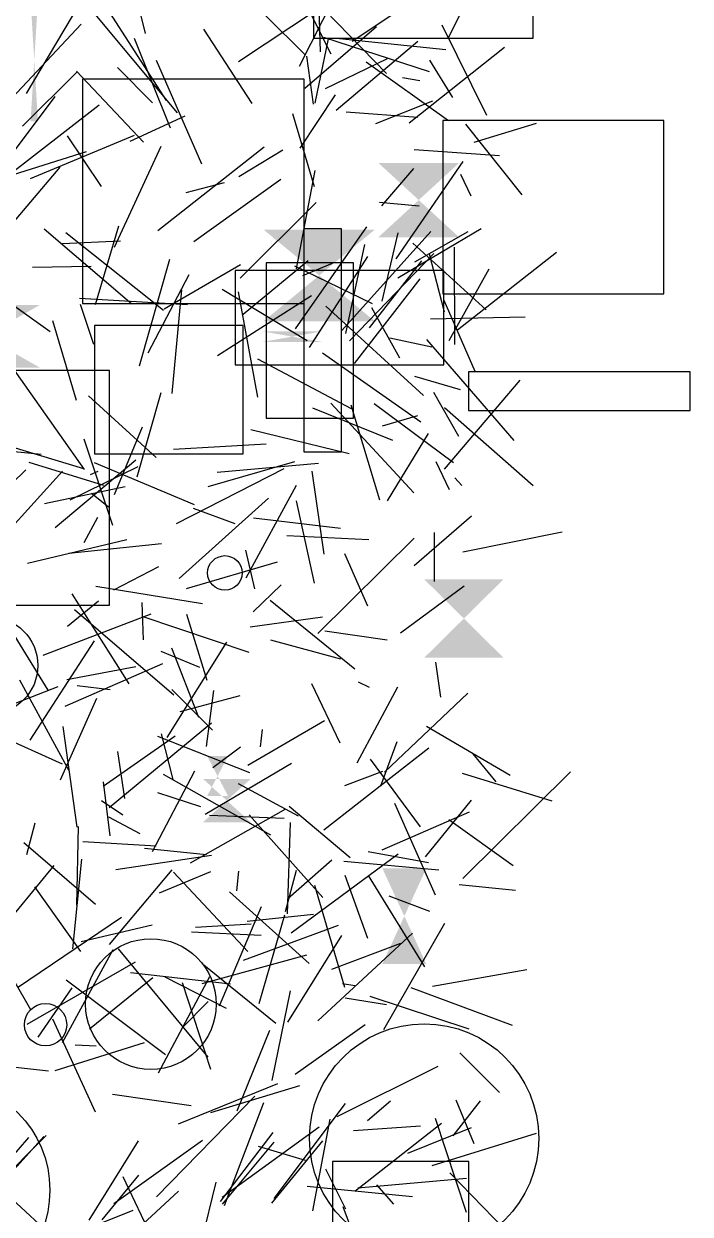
# Model space of a CAD drawing. Extents: x 39652501 to 39653363, y 39457785 to 39458687.
# Drawn here: x 39653284.6 to 39653345.9, y 39458499 to 39458608.4 of the extents above; entities that cross this region are included whole.
import ezdxf

# ---------------------------------------------------------------- set-up
doc = ezdxf.new("R2010")
doc.units = 0
doc.layers.get('0').update_dxf_attribs({"linetype": 'CONTINUOUS'})

msp = doc.modelspace()

# ---------------------------------------------------------------- linework, layer by layer
for p, q in [((39653323.7153, 39458607.1557), (39653327.4855, 39458614.8738)), ((39653314.6225, 39458613.7044), (39653309.9434, 39458604.4724)), ((39653314.8339, 39458606.8012), (39653324.3592, 39458613.1542)), ((39653297.7715, 39458601.3309), (39653291.3718, 39458611.2913)), ((39653317.9728, 39458603.8387), (39653310.3575, 39458611.6613)), ((39653311.93, 39458605.8037), (39653311.738, 39458611.328)), ((39653284.9044, 39458601.9714), (39653289.803, 39458610.2234)), ((39653290.4003, 39458610.2111), (39653298.7433, 39458600.2167)), ((39653295.8236, 39458607.5079), (39653295.0284, 39458610.759)), ((39653310.6415, 39458610.061), (39653312.8796, 39458605.6242)), ((39653311.721, 39458609.7676), (39653304.3834, 39458604.8879)), ((39653310.529, 39458605.4965), (39653306.8427, 39458609.1862)), ((39653289.923, 39458608.3464), (39653281.961, 39458599.8776)), ((39653305.6431, 39458601.0709), (39653301.1979, 39458607.8994)), ((39653317.0674, 39458608.109), (39653310.487, 39458602.4351)), ((39653323.0794, 39458608.2982), (39653327.1928, 39458599.9938)), ((39653294.7999, 39458607.075), (39653298.0875, 39458598.8171)), ((39653311.4158, 39458601.0855), (39653312.6686, 39458607.0145)), ((39653312.2021, 39458607.1775), (39653321.9148, 39458604.017)), ((39653320.8537, 39458606.7619), (39653313.3575, 39458600.4109)), ((39653313.6704, 39458607.0357), (39653323.44, 39458606.0359)), ((39653320.0746, 39458599.293), (39653328.8327, 39458606.2343)), ((39653301.0099, 39458595.49), (39653296.858, 39458605.015)), ((39653310.6333, 39458605.4206), (39653311.2471, 39458601.004)), ((39653318.0372, 39458605.1807), (39653312.3551, 39458602.4248)), ((39653316.1037, 39458604.8835), (39653323.6856, 39458599.4938)), ((39653324.069, 39458601.6064), (39653321.9661, 39458605.0411)), ((39653284.5305, 39458598.9742), (39653289.5393, 39458603.9751)), ((39653295.6616, 39458597.5158), (39653289.4953, 39458604.0476)), ((39653296.4868, 39458601.1334), (39653293.2626, 39458604.3774)), ((39653321.0608, 39458603.1651), (39653319.4531, 39458603.4308)), ((39653280.8485, 39458592.8046), (39653287.5354, 39458601.7161)), ((39653313.2623, 39458601.8746), (39653310.034, 39458596.9604)), ((39653316.9905, 39458599.2323), (39653322.2552, 39458601.3053)), ((39653282.9449, 39458594.2292), (39653291.5733, 39458600.9508)), ((39653311.3716, 39458593.408), (39653309.3784, 39458600.13)), ((39653320.8772, 39458599.7838), (39653314.2683, 39458600.2753)), ((39653294.4144, 39458597.5997), (39653299.4753, 39458599.9296)), ((39653325.2441, 39458599.1689), (39653330.4397, 39458592.681)), ((39653326.0515, 39458597.5016), (39653331.7666, 39458599.2557)), ((39653294.7883, 39458598.1165), (39653285.2265, 39458594.1442)), ((39653288.6196, 39458598.087), (39653291.7567, 39458593.4312)), ((39653292.9783, 39458587.871), (39653297.2704, 39458597.1494)), ((39653306.7485, 39458597.061), (39653296.9552, 39458589.3533)), ((39653304.4055, 39458594.3584), (39653308.4481, 39458596.8154)), ((39653320.5225, 39458596.8355), (39653328.364, 39458596.28)), ((39653283.1132, 39458594.3469), (39653290.4042, 39458596.6602)), ((39653324.9894, 39458595.7307), (39653318.8506, 39458586.7911)), ((39653287.9463, 39458595.2275), (39653281.6058, 39458587.7049)), ((39653309.7163, 39458585.8504), (39653311.4399, 39458594.9028)), ((39653317.5561, 39458591.6486), (39653320.4917, 39458595.0769)), ((39653303.0708, 39458593.7858), (39653299.553, 39458592.8404)), ((39653308.2836, 39458594.0817), (39653300.2828, 39458588.3605)), ((39653325.7593, 39458592.542), (39653324.8319, 39458594.5532)), ((39653311.509, 39458591.9593), (39653304.5267, 39458585.0144)), ((39653320.9849, 39458591.6244), (39653317.3382, 39458591.9775)), ((39653286.5279, 39458589.5436), (39653294.5849, 39458582.663)), ((39653288.5167, 39458589.2062), (39653297.5025, 39458582.0607)), ((39653291.2332, 39458582.5962), (39653293.3956, 39458589.8236)), ((39653316.1571, 39458589.7341), (39653309.5991, 39458580.3384)), ((39653313.8823, 39458580.198), (39653322.0698, 39458589.3035)), ((39653317.5955, 39458582.8816), (39653319.0459, 39458589.1752)), ((39653319.0259, 39458585.0306), (39653326.6796, 39458589.5768)), ((39653325.4517, 39458589.2794), (39653320.5685, 39458586.4718)), ((39653293.5469, 39458588.4177), (39653288.1896, 39458588.1691)), ((39653314.2408, 39458579.9316), (39653315.9796, 39458588.1056)), ((39653320.3923, 39458588.2262), (39653327.1431, 39458582.1037)), ((39653310.9164, 39458578.6398), (39653316.2811, 39458587.0059)), ((39653322.3517, 39458587.2872), (39653314.5787, 39458579.2585)), ((39653323.3216, 39458581.8785), (39653321.9341, 39458587.2145)), ((39653324.206, 39458587.8478), (39653324.2366, 39458578.9022)), ((39653324.5184, 39458580.2711), (39653333.5972, 39458587.3995)), ((39653277.7764, 39458586.7287), (39653287.058, 39458580.1132)), ((39653290.8449, 39458586.0732), (39653285.4579, 39458585.974)), ((39653298.0363, 39458586.7192), (39653295.239, 39458576.9187)), ((39653297.56, 39458582.1906), (39653304.5736, 39458586.256)), ((39653310.7708, 39458586.6096), (39653304.8071, 39458581.6528)), ((39653309.5265, 39458586.1427), (39653316.6758, 39458582.6651)), ((39653312.9864, 39458586.353), (39653310.2634, 39458585.229)), ((39653316.42, 39458580.4503), (39653321.2324, 39458586.6129)), ((39653323.7508, 39458579.2804), (39653327.4208, 39458585.8623)), ((39653296.0812, 39458578.151), (39653299.8421, 39458585.3416)), ((39653315.054, 39458577.1629), (39653321.0837, 39458584.9411)), ((39653299.1418, 39458583.9495), (39653298.2526, 39458574.3894)), ((39653310.6924, 39458579.2484), (39653302.8873, 39458583.9747)), ((39653306.1741, 39458574.0526), (39653304.3891, 39458583.7531)), ((39653299.6945, 39458582.5646), (39653289.7593, 39458583.1247)), ((39653291.0967, 39458578.9006), (39653289.8516, 39458582.582)), ((39653302.4527, 39458577.8901), (39653311.0872, 39458583.4127)), ((39653323.2639, 39458582.972), (39653326.1122, 39458576.4724)), ((39653321.4006, 39458574.2341), (39653312.4233, 39458582.4479)), ((39653319.2138, 39458577.6644), (39653316.6469, 39458582.2932)), ((39653322.0196, 39458581.265), (39653330.7245, 39458581.468)), ((39653287.2864, 39458581.1168), (39653289.4741, 39458573.8026)), ((39653322.1566, 39458578.6679), (39653318.3017, 39458579.4805)), ((39653321.6529, 39458579.3713), (39653329.6949, 39458570.0793)), ((39653290.2282, 39458567.4219), (39653283.4237, 39458577.0778)), ((39653306.1232, 39458577.5815), (39653314.7427, 39458573.0323)), ((39653312.0944, 39458578.1319), (39653321.1559, 39458571.8098)), ((39653320.5667, 39458575.9891), (39653324.7592, 39458574.7774)), ((39653323.3062, 39458567.4534), (39653330.2735, 39458575.6169)), ((39653290.6084, 39458574.1864), (39653296.8046, 39458568.5091)), ((39653297.2303, 39458574.4693), (39653295.037, 39458566.724)), ((39653324.6347, 39458570.4595), (39653322.3329, 39458574.4929)), ((39653318.5587, 39458570.0768), (39653311.2006, 39458573.0425)), ((39653312.8653, 39458573.5193), (39653320.5104, 39458565.2652)), ((39653317.36, 39458564.6104), (39653314.7407, 39458573.3363)), ((39653316.8395, 39458573.4871), (39653324.1423, 39458568.0753)), ((39653323.3221, 39458573.1055), (39653331.4548, 39458565.9518)), ((39653320.8455, 39458572.3574), (39653317.5738, 39458571.3867)), ((39653280.303, 39458570.4896), (39653290.1366, 39458567.5038)), ((39653295.5131, 39458571.3116), (39653292.9562, 39458565.0928)), ((39653305.5013, 39458571.1014), (39653314.5529, 39458568.8819)), ((39653321.8216, 39458570.7161), (39653318.0464, 39458564.5259)), ((39653276.5792, 39458569.8254), (39653286.2357, 39458568.8207)), ((39653292.8332, 39458562.2645), (39653290.191, 39458570.1969)), ((39653298.3939, 39458569.2741), (39653306.931, 39458569.7751)), ((39653276.3427, 39458559.1787), (39653284.8387, 39458567.3727)), ((39653283.006, 39458561.4889), (39653288.1911, 39458567.2576)), ((39653285.1077, 39458568.1047), (39653291.973, 39458565.9821)), ((39653294.9445, 39458568.2846), (39653287.5244, 39458562.0394)), ((39653295.1166, 39458567.668), (39653288.8734, 39458564.5893)), ((39653291.4629, 39458567.2442), (39653290.7472, 39458566.9305)), ((39653300.3428, 39458564.1536), (39653291.1603, 39458568.0343)), ((39653308.5397, 39458567.4804), (39653298.6649, 39458562.4117)), ((39653301.6001, 39458565.8626), (39653309.5591, 39458568.1591)), ((39653311.745, 39458567.9731), (39653302.4324, 39458567.1361)), ((39653312.2626, 39458559.6471), (39653311.1422, 39458567.2668)), ((39653322.5103, 39458568.1579), (39653323.7572, 39458565.5805)), ((39653324.2651, 39458566.6362), (39653324.902, 39458565.9402)), ((39653293.9703, 39458565.8382), (39653286.542, 39458564.27)), ((39653292.4217, 39458563.9467), (39653290.8632, 39458565.2201)), ((39653305.0923, 39458557.4426), (39653309.7233, 39458565.9785)), ((39653307.1383, 39458564.7847), (39653298.9423, 39458557.3811)), ((39653309.685, 39458564.5331), (39653311.3417, 39458556.9535)), ((39653291.4201, 39458563.0119), (39653290.1703, 39458560.6616)), ((39653304.0661, 39458562.4293), (39653300.2338, 39458563.8287)), ((39653305.7647, 39458562.9659), (39653313.7573, 39458562.0283)), ((39653320.5345, 39458558.5759), (39653325.8003, 39458563.1685)), ((39653294.1323, 39458560.9484), (39653284.9994, 39458558.7794)), ((39653316.3531, 39458560.9648), (39653308.8165, 39458561.3217)), ((39653320.5408, 39458561.1031), (39653311.6611, 39458552.3348)), ((39653322.3993, 39458557.1171), (39653322.3831, 39458561.6235)), ((39653325.0148, 39458559.8617), (39653334.1255, 39458561.6887)), ((39653288.7945, 39458559.7146), (39653297.3052, 39458560.6065)), ((39653305.0139, 39458560.0028), (39653305.8539, 39458556.435)), ((39653316.2748, 39458554.8437), (39653314.153, 39458559.6604)), ((39653292.9355, 39458556.355), (39653297.0548, 39458558.5103)), ((39653299.6103, 39458556.4622), (39653307.9616, 39458558.9166)), ((39653291.2779, 39458556.6973), (39653301.0803, 39458555.1088)), ((39653305.7449, 39458554.3277), (39653308.289, 39458556.8024)), ((39653319.2681, 39458552.4101), (39653325.1395, 39458556.7133)), ((39653291.5124, 39458555.3094), (39653288.6552, 39458552.9682)), ((39653294.325, 39458547.7036), (39653289.0891, 39458555.9792)), ((39653295.5001, 39458555.1874), (39653295.6131, 39458551.7537)), ((39653315.0713, 39458549.0551), (39653307.2891, 39458555.3867)), ((39653296.3109, 39458554.1178), (39653286.3997, 39458550.3307)), ((39653298.4472, 39458546.6837), (39653289.3067, 39458554.5187)), ((39653299.6031, 39458554.1186), (39653301.4712, 39458548.0402)), ((39653283.0093, 39458553.4054), (39653286.8566, 39458547.142)), ((39653295.4871, 39458553.9453), (39653305.3456, 39458550.6165)), ((39653305.447, 39458552.9498), (39653312.0898, 39458553.8728)), ((39653318.0444, 39458551.7168), (39653312.3118, 39458552.5439)), ((39653285.248, 39458542.5421), (39653291.1401, 39458551.6771)), ((39653297.8248, 39458542.7756), (39653303.3147, 39458551.5468)), ((39653298.2363, 39458551.0148), (39653300.693, 39458544.6583)), ((39653307.3363, 39458551.7704), (39653313.7506, 39458550.0033)), ((39653297.2443, 39458550.7245), (39653300.808, 39458549.2347)), ((39653322.5031, 39458549.6921), (39653322.9349, 39458546.4853)), ((39653288.4461, 39458545.6517), (39653297.4424, 39458549.5924)), ((39653294.9402, 39458549.268), (39653288.5907, 39458548.0746)), ((39653284.258, 39458548.0855), (39653288.7956, 39458539.7579)), ((39653292.6005, 39458547.163), (39653289.5432, 39458547.5389)), ((39653311.0846, 39458547.7533), (39653313.7045, 39458542.2946)), ((39653316.4243, 39458547.3798), (39653315.4014, 39458547.8709)), ((39653278.1445, 39458543.7009), (39653287.8051, 39458547.4612)), ((39653301.9836, 39458543.4608), (39653298.2484, 39458547.1889)), ((39653304.5126, 39458546.6054), (39653299.0016, 39458545.124)), ((39653302.0749, 39458547.1034), (39653301.4105, 39458541.9368)), ((39653315.2982, 39458540.4547), (39653319.0337, 39458547.4474)), ((39653325.4661, 39458546.8404), (39653317.8098, 39458539.5852)), ((39653291.3384, 39458546.3719), (39653287.9967, 39458538.8635)), ((39653305.2408, 39458540.2409), (39653312.2918, 39458544.3442)), ((39653288.1947, 39458540.3309), (39653280.8004, 39458543.6712)), ((39653288.2221, 39458543.78), (39653289.536, 39458534.5275)), ((39653292.5078, 39458536.3547), (39653301.899, 39458544.1248)), ((39653298.3646, 39458538.9084), (39653297.2977, 39458543.1282)), ((39653306.3942, 39458541.9339), (39653306.601, 39458543.5063)), ((39653321.6572, 39458543.8205), (39653329.3513, 39458539.3036)), ((39653298.5515, 39458542.8873), (39653291.9422, 39458538.286)), ((39653305.4263, 39458539.5345), (39653296.9668, 39458542.8695)), ((39653318.9244, 39458542.39), (39653317.4495, 39458538.3172)), ((39653293.2537, 39458541.4759), (39653293.9111, 39458537.1842)), ((39653302.0211, 39458540.0216), (39653304.5688, 39458541.9342)), ((39653312.2395, 39458534.289), (39653321.8824, 39458541.8199)), ((39653325.9304, 39458541.2621), (39653328.043, 39458538.7029)), ((39653309.24, 39458540.3962), (39653301.3166, 39458535.6848)), ((39653316.4718, 39458540.7729), (39653321.0756, 39458534.5557)), ((39653300.3476, 39458539.6725), (39653296.4382, 39458532.2652)), ((39653297.4658, 39458539.4133), (39653307.3213, 39458533.8392)), ((39653314.1533, 39458538.3496), (39653317.6465, 39458539.6933)), ((39653324.9461, 39458539.5032), (39653333.1942, 39458536.9604)), ((39653324.9903, 39458529.8183), (39653334.8961, 39458539.6093)), ((39653291.9305, 39458538.7003), (39653292.5704, 39458533.7308)), ((39653296.9487, 39458537.7262), (39653300.8758, 39458536.4289)), ((39653304.3535, 39458538.5428), (39653309.8696, 39458535.5767)), ((39653291.7902, 39458536.9793), (39653293.7647, 39458535.6655)), ((39653318.7202, 39458536.7549), (39653322.4484, 39458528.3098)), ((39653321.5707, 39458531.819), (39653325.799, 39458537.0053)), ((39653292.428, 39458535.4697), (39653295.3164, 39458533.9657)), ((39653299.9761, 39458531.2558), (39653308.7231, 39458536.2249)), ((39653308.5911, 39458535.3358), (39653301.7311, 39458535.6004)), ((39653305.3686, 39458535.6673), (39653312.1196, 39458528.0601)), ((39653314.6556, 39458531.7207), (39653309.0276, 39458536.4451)), ((39653317.5739, 39458532.4448), (39653325.6043, 39458535.9569)), ((39653285.6647, 39458534.8895), (39653284.9051, 39458531.9922)), ((39653289.6404, 39458534.5819), (39653289.4813, 39458527.3675)), ((39653308.8838, 39458526.5619), (39653309.1613, 39458534.9729)), ((39653323.7282, 39458535.228), (39653329.6312, 39458531.018)), ((39653291.2298, 39458527.4311), (39653284.6586, 39458533.0808)), ((39653296.8122, 39458532.7905), (39653290.0756, 39458533.1705)), ((39653301.4333, 39458531.985), (39653295.7524, 39458532.5605)), ((39653316.3084, 39458532.2962), (39653321.8545, 39458531.296)), ((39653289.9547, 39458531.5987), (39653289.1262, 39458523.3524)), ((39653301.8947, 39458531.9181), (39653293.1223, 39458530.6153)), ((39653312.9749, 39458531.5083), (39653308.9192, 39458527.9333)), ((39653309.2111, 39458524.8208), (39653319.0737, 39458532.095)), ((39653314.0663, 39458531.4004), (39653322.8047, 39458530.6072)), ((39653287.4122, 39458531.0242), (39653279.5596, 39458521.4755)), ((39653298.2651, 39458530.6253), (39653292.5031, 39458523.76)), ((39653301.8116, 39458530.4355), (39653297.08, 39458528.4539)), ((39653305.2331, 39458523.107), (39653298.411, 39458530.4108)), ((39653304.2363, 39458528.6953), (39653304.4036, 39458530.5039)), ((39653309.6942, 39458530.5447), (39653308.6583, 39458526.7621)), ((39653316.2853, 39458524.3005), (39653314.1829, 39458530.0847)), ((39653321.5198, 39458521.7061), (39653316.3333, 39458530.0994)), ((39653289.9018, 39458523.0931), (39653285.6577, 39458529.0431)), ((39653311.3831, 39458529.1967), (39653314.1176, 39458519.81)), ((39653324.662, 39458529.2626), (39653329.8416, 39458528.7434)), ((39653310.8818, 39458522.0001), (39653303.5468, 39458528.5831)), ((39653318.2064, 39458528.2244), (39653321.9248, 39458526.8009)), ((39653306.4519, 39458527.1986), (39653302.6036, 39458518.0633)), ((39653293.6257, 39458526.2377), (39653284.0712, 39458519.7598)), ((39653300.4226, 39458525.3532), (39653305.5412, 39458525.6549)), ((39653305.186, 39458525.9016), (39653311.2828, 39458526.5305)), ((39653308.6118, 39458526.4282), (39653306.2407, 39458518.3008)), ((39653317.7512, 39458515.9365), (39653323.3401, 39458525.7105)), ((39653296.4411, 39458525.5221), (39653289.9315, 39458524.0021)), ((39653306.4591, 39458524.5816), (39653300.0688, 39458524.8724)), ((39653313.5453, 39458525.487), (39653304.816, 39458522.2892)), ((39653313.8553, 39458524.5701), (39653308.8843, 39458516.5953)), ((39653320.3672, 39458524.7901), (39653311.6788, 39458516.7148)), ((39653319.2878, 39458523.8433), (39653312.9187, 39458521.4343)), ((39653282.2398, 39458523.0179), (39653285.2699, 39458517.7806)), ((39653288.2182, 39458514.7503), (39653292.8667, 39458523.2831)), ((39653293.3291, 39458523.3443), (39653301.56, 39458513.3785)), ((39653301.0406, 39458520.166), (39653310.6499, 39458522.7966)), ((39653294.881, 39458522.113), (39653284.9295, 39458516.3802)), ((39653307.8068, 39458516.475), (39653301.1809, 39458521.8499)), ((39653322.2109, 39458519.9291), (39653330.8742, 39458521.4462)), ((39653288.5518, 39458520.4972), (39653297.6651, 39458513.6388)), ((39653290.6987, 39458516.0043), (39653296.5221, 39458520.7055)), ((39653303.6384, 39458520.106), (39653294.4646, 39458521.1402)), ((39653301.7193, 39458520.7756), (39653297.0069, 39458511.9117)), ((39653297.6153, 39458520.7879), (39653303.263, 39458517.8982)), ((39653299.196, 39458520.25), (39653301.7998, 39458512.2878)), ((39653285.9689, 39458515.2314), (39653289.0954, 39458519.7684)), ((39653307.49, 39458511.236), (39653309.1681, 39458519.4718)), ((39653315.0809, 39458519.9356), (39653313.9457, 39458520.1177)), ((39653320.2245, 39458519.8075), (39653329.5303, 39458516.3237)), ((39653299.1984, 39458516.0705), (39653301.6047, 39458518.5126)), ((39653314.1841, 39458518.8331), (39653317.972, 39458518.2321)), ((39653316.456, 39458518.9986), (39653325.5624, 39458516.0021)), ((39653287.2849, 39458516.9035), (39653291.2021, 39458508.3623)), ((39653304.2709, 39458508.4446), (39653307.2472, 39458515.8833)), ((39653309.5908, 39458511.8344), (39653316.0389, 39458516.402)), ((39653287.5175, 39458512.1623), (39653295.749, 39458514.751)), ((39653291.298, 39458514.3969), (39653289.355, 39458514.4997)), ((39653324.7235, 39458513.7929), (39653328.3624, 39458510.1409)), ((39653277.8499, 39458513.1567), (39653286.9143, 39458512.13)), ((39653322.7107, 39458512.5189), (39653313.4251, 39458507.9059)), ((39653307.9591, 39458510.9406), (39653298.8305, 39458507.2244)), ((39653309.9926, 39458510.7479), (39653301.8152, 39458508.2607)), ((39653292.8081, 39458509.9899), (39653300.0334, 39458508.9595)), ((39653305.8742, 39458509.7934), (39653296.8594, 39458500.5449)), ((39653316.2301, 39458507.5727), (39653318.3465, 39458509.3823)), ((39653324.1271, 39458506.1683), (39653326.6239, 39458509.3593)), ((39653326.0467, 39458505.407), (39653324.3964, 39458509.4429)), ((39653306.6696, 39458509.1807), (39653303.061, 39458499.7263)), ((39653314.1764, 39458509.1403), (39653307.6291, 39458500.3997)), ((39653311.2215, 39458499.27), (39653312.7985, 39458507.6844)), ((39653321.116, 39458507.0376), (39653314.966, 39458506.6017)), ((39653315.0694, 39458501.0557), (39653323.0343, 39458507.3101)), ((39653325.333, 39458499.0964), (39653322.4986, 39458507.7399)), ((39653279.5215, 39458498.9909), (39653286.7102, 39458506.1768)), ((39653285.0692, 39458505.9985), (39653280.439, 39458500.6346)), ((39653283.2112, 39458502.4518), (39653286.4941, 39458506.0999)), ((39653302.73, 39458500.1237), (39653307.5794, 39458506.447)), ((39653311.8113, 39458506.9395), (39653302.874, 39458500.4783)), ((39653319.9342, 39458504.5593), (39653325.8043, 39458506.9068)), ((39653322.1868, 39458503.4357), (39653331.7789, 39458506.407)), ((39653290.6545, 39458498.4055), (39653295.1815, 39458505.6863)), ((39653292.9321, 39458499.9498), (39653301.0616, 39458505.7507)), ((39653302.9001, 39458499.8742), (39653307.6694, 39458505.5767)), ((39653306.1904, 39458505.2028), (39653310.5071, 39458503.9332)), ((39653307.4386, 39458499.9747), (39653312.1313, 39458505.6941)), ((39653312.3832, 39458503.1231), (39653314.2276, 39458499.433)), ((39653323.8137, 39458502.7671), (39653331.3271, 39458495.0003)), ((39653295.1978, 39458502.5487), (39653291.8163, 39458498.4217)), ((39653298.4251, 39458492.6181), (39653293.7814, 39458502.3948)), ((39653300.3668, 39458493.8352), (39653302.3144, 39458501.8955)), ((39653315.3404, 39458501.3729), (39653325.3253, 39458502.2721)), ((39653318.6471, 39458499.8601), (39653317.096, 39458501.6503)), ((39653293.1191, 39458491.527), (39653283.143, 39458500.7402)), ((39653292.9677, 39458495.6376), (39653298.8667, 39458501.059)), ((39653320.3903, 39458500.5415), (39653310.6866, 39458501.4885)), ((39653316.7972, 39458492.2726), (39653313.9894, 39458499.618)), ((39653294.6628, 39458499.2971), (39653284.6994, 39458495.3068))]:
    msp.add_line(p, q)
for centre, radius in [((39653303.1304, 39458557.9104), 1.5848), ((39653281.4718, 39458549.4027), 4.4673), ((39653296.333, 39458518.2712), 6.0061), ((39653286.6481, 39458516.3692), 1.9484), ((39653321.4433, 39458505.9166), 10.5379), ((39653277.0636, 39458501.1739), 9.9822)]:
    msp.add_circle(centre, radius)
for points in [[(39653285.2716, 39458599.4326), (39653285.9472, 39458599.4326), (39653285.9472, 39458610.6054), (39653285.2716, 39458610.6054)], [(39653317.2433, 39458588.7757), (39653324.6582, 39458588.7757), (39653324.6582, 39458595.6006), (39653317.2433, 39458595.6006)], [(39653306.6798, 39458581.0431), (39653316.9202, 39458581.0431), (39653316.9202, 39458589.4728), (39653306.6798, 39458589.4728)], [(39653275.9745, 39458576.783), (39653286.1305, 39458576.783), (39653286.1305, 39458582.5479), (39653275.9745, 39458582.5479)], [(39653306.4755, 39458579.1285), (39653312.1746, 39458579.1285), (39653312.1746, 39458580.133), (39653306.4755, 39458580.133)], [(39653321.4458, 39458550.1037), (39653328.7498, 39458550.1037), (39653328.7498, 39458557.3297), (39653321.4458, 39458557.3297)], [(39653301.4992, 39458537.3922), (39653303.4237, 39458537.3922), (39653303.4237, 39458541.0713), (39653301.4992, 39458541.0713)], [(39653301.1286, 39458534.9927), (39653305.496, 39458534.9927), (39653305.496, 39458538.9673), (39653301.1286, 39458538.9673)], [(39653317.6061, 39458521.9543), (39653321.6436, 39458521.9543), (39653321.6436, 39458530.7466), (39653317.6061, 39458530.7466)]]:
    msp.add_solid(points)
for points in [[(39653311.287, 39458607.0828, 19730366.2), (39653331.4675, 39458607.0828, 19730366.2), (39653331.4675, 39458609.6054, 19730366.2), (39653311.287, 39458609.6054, 19730366.2)], [(39653290.0509, 39458582.69), (39653310.4317, 39458582.69), (39653310.4317, 39458603.3073), (39653290.0509, 39458603.3073)], [(39653323.1635, 39458583.5537), (39653343.4822, 39458583.5537), (39653343.4822, 39458599.5119), (39653323.1635, 39458599.5119)], [(39653310.3757, 39458569.0487), (39653313.8493, 39458569.0487), (39653313.8493, 39458589.5293), (39653310.3757, 39458589.5293)], [(39653306.9244, 39458572.1469, 19730366.2), (39653314.9526, 39458572.1469, 19730366.2), (39653314.9526, 39458586.4239, 19730366.2), (39653306.9244, 39458586.4239, 19730366.2)], [(39653304.0806, 39458577.0379, 19730366.2), (39653323.265, 39458577.0379, 19730366.2), (39653323.265, 39458585.7161, 19730366.2), (39653304.0806, 39458585.7161, 19730366.2)], [(39653291.1428, 39458568.8486), (39653304.8126, 39458568.8486), (39653304.8126, 39458580.6512), (39653291.1428, 39458580.6512)], [(39653282.2221, 39458554.938), (39653292.5186, 39458554.938), (39653292.5186, 39458576.5304), (39653282.2221, 39458576.5304)], [(39653325.5248, 39458572.847, 19730366.2), (39653345.8999, 39458572.847, 19730366.2), (39653345.8999, 39458576.4076, 19730366.2), (39653325.5248, 39458576.4076, 19730366.2)], [(39653313.02, 39458484.4348), (39653325.5616, 39458484.4348), (39653325.5616, 39458503.7875), (39653313.02, 39458503.7875)]]:
    msp.add_3dface(points)

doc.saveas('drawing.dxf')
